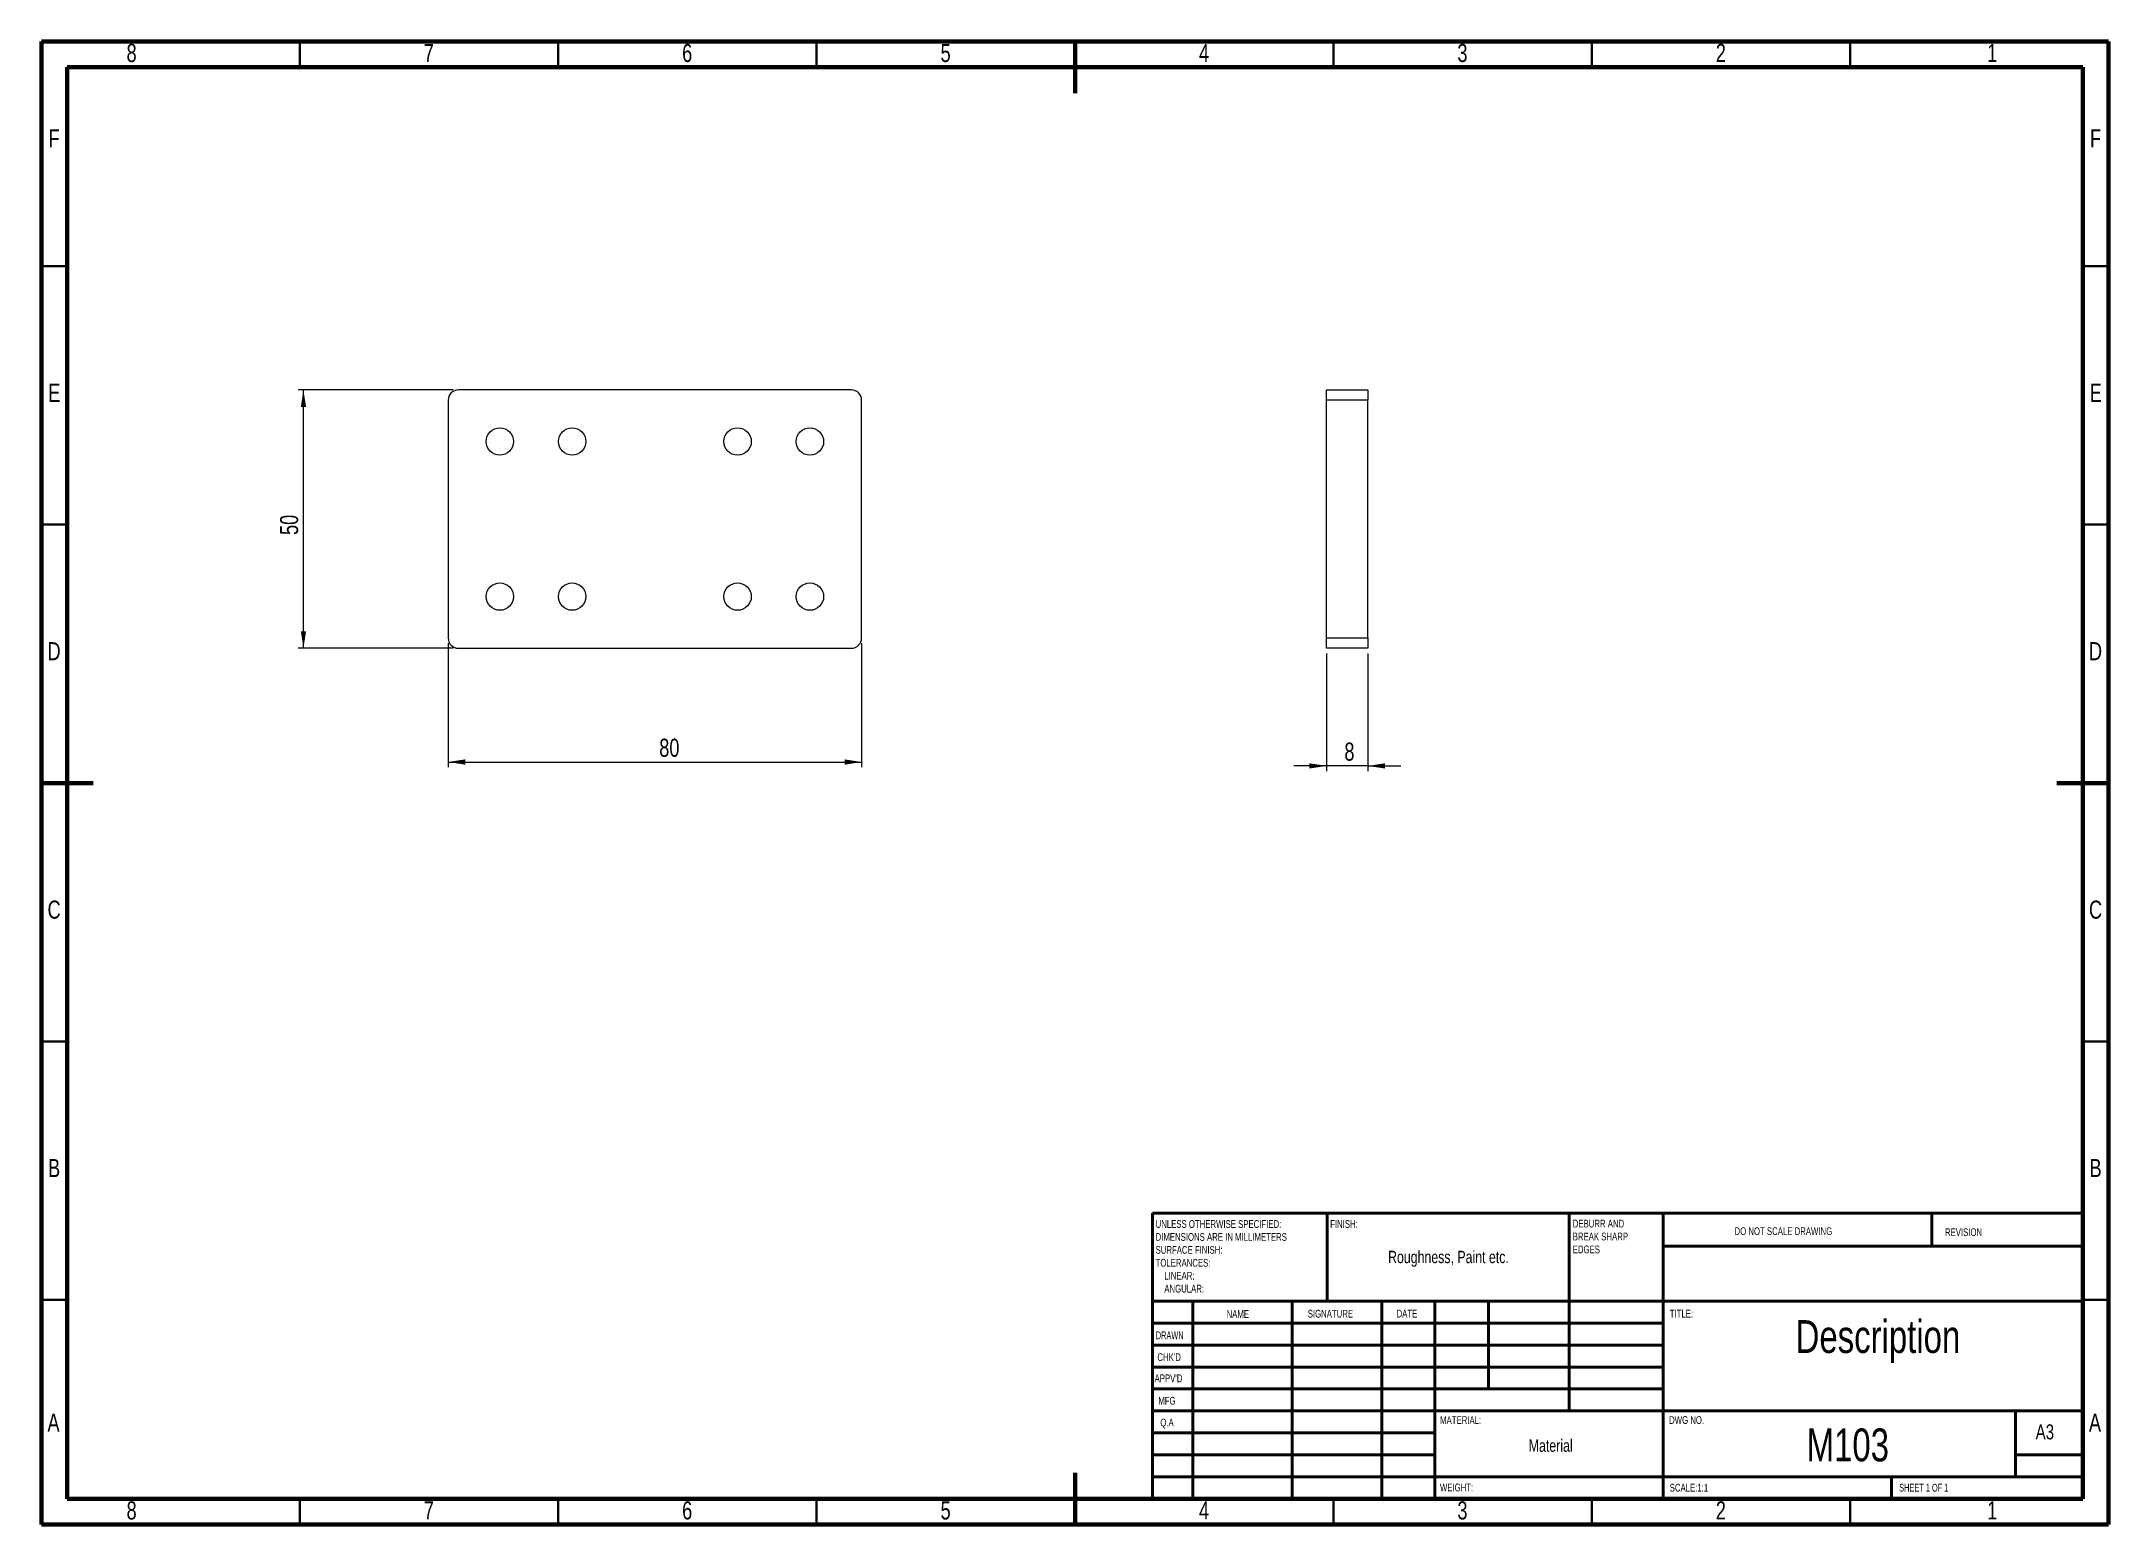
# Model space of a CAD drawing. Header units: millimetres. Extents: x 15 to 415, y 5 to 292.
import ezdxf

# ---------------------------------------------------------------- set-up
doc = ezdxf.new("R2010")
doc.units = ezdxf.units.MM
doc.styles.add('SLDTEXTSTYLE0', font='TXT', dxfattribs={"width": 0.75})
doc.styles.add('SLDTEXTSTYLE1', font='TXT', dxfattribs={"width": 0.686449})
doc.styles.add('SLDTEXTSTYLE2', font='TXT', dxfattribs={"width": 0.6875})
doc.dimstyles.new('SLDDIMSTYLE0', dxfattribs={"dimtxt": 3.5, "dimasz": 3.302, "dimexe": 0, "dimexo": 0.0625, "dimgap": 0.875, "dimtad": 1, "dimrnd": 1e-09, "dimzin": 12, "dimdsep": 46, "dimtxsty": 'SLDTEXTSTYLE0', "dimsah": 1, "dimcen": 0.09, "dimadec": 0, "dimazin": 3, "dimtfac": 1, "dimtofl": 0, "dimtmove": 0, "dimatfit": 3, "dimfxl": 0, "dimfrac": 2, "dimtolj": 1, "dimtzin": 12, "dimarcsym": 0})
doc.dimstyles.new('SLDDIMSTYLE1', dxfattribs={"dimtxt": 3.5, "dimasz": 3.302, "dimexe": 0, "dimexo": 0.0625, "dimgap": 0.875, "dimtad": 1, "dimrnd": 1e-09, "dimzin": 12, "dimdsep": 46, "dimtxsty": 'SLDTEXTSTYLE0', "dimsah": 1, "dimcen": 0.09, "dimadec": 0, "dimazin": 3, "dimtfac": 1, "dimtmove": 0, "dimatfit": 0, "dimfxl": 0, "dimfrac": 2, "dimtolj": 1, "dimtzin": 12, "dimarcsym": 0})

# ---------------------------------------------------------------- blocks, each defined once
blk = doc.blocks.new('SW_NOTE_0')
at = {"color": 0, "linetype": 'Continuous', "lineweight": 0, "char_height": 1.5, "attachment_point": 1, "style": 'SLDTEXTSTYLE0'}
for s, insert in [('UNLESS OTHERWISE SPECIFIED:', (0, 1.93)), ('SURFACE FINISH:', (0, -3.07)), ('DIMENSIONS ARE IN MILLIMETERS', (0, -0.57)), ('TOLERANCES:', (0, -5.57)), ('ANGULAR:', (1.69, -10.57)), ('LINEAR:', (1.69, -8.07))]:
    blk.add_mtext(s, dxfattribs=dict(at, insert=insert))
blk = doc.blocks.new('SW_NOTE_1')
at = {"color": 0, "linetype": 'Continuous', "lineweight": 0, "char_height": 1.5, "attachment_point": 1, "style": 'SLDTEXTSTYLE0'}
for s, insert in [('DEBURR AND', (0, 1.93)), ('BREAK SHARP', (0, -0.57)), ('EDGES', (0, -3.07))]:
    blk.add_mtext(s, dxfattribs=dict(at, insert=insert))
blk = doc.blocks.new('_D')
at = {"color": 7, "linetype": 'Continuous', "lineweight": 0}
for p, q in [((94.71, 224.56), (64.71, 224.56)), ((65.71, 174.56), (65.71, 224.56)), ((94.71, 174.56), (64.71, 174.56))]:
    blk.add_line(p, q, dxfattribs=at)
for points in [[(65.71, 224.56), (65.21, 221.26), (66.22, 221.26)], [(65.71, 174.56), (66.22, 177.86), (65.21, 177.86)]]:
    blk.add_solid(points, dxfattribs=at)
at = {"color": 7, "linetype": 'Continuous', "lineweight": 0, "insert": (61.2, 196.49), "char_height": 3.5, "attachment_point": 1, "rotation": 90, "style": 'SLDTEXTSTYLE0'}
blk.add_mtext('50', dxfattribs=at)
blk = doc.blocks.new('_D_1')
at = {"color": 7, "linetype": 'Continuous', "lineweight": 0}
for p, q in [((93.71, 175.56), (93.71, 151.56)), ((173.71, 175.56), (173.71, 151.56)), ((93.71, 152.56), (173.71, 152.56))]:
    blk.add_line(p, q, dxfattribs=at)
for points in [[(93.71, 152.56), (97.02, 152.05), (97.02, 153.07)], [(173.71, 152.56), (170.41, 153.07), (170.41, 152.05)]]:
    blk.add_solid(points, dxfattribs=at)
at = {"color": 7, "linetype": 'Continuous', "lineweight": 0, "insert": (134.56, 157.07), "char_height": 3.5, "attachment_point": 1, "style": 'SLDTEXTSTYLE0'}
blk.add_mtext('80', dxfattribs=at)
blk = doc.blocks.new('_D_2')
at = {"color": 7, "linetype": 'Continuous', "lineweight": 0}
for p, q in [((263.67, 173.56), (263.67, 150.81)), ((271.67, 173.56), (271.67, 150.81)), ((263.67, 151.81), (257.32, 151.81)), ((271.67, 151.81), (263.67, 151.81)), ((271.67, 151.81), (278.02, 151.81))]:
    blk.add_line(p, q, dxfattribs=at)
for points in [[(263.67, 151.81), (260.37, 152.31), (260.37, 151.3)], [(271.67, 151.81), (274.98, 151.3), (274.98, 152.31)]]:
    blk.add_solid(points, dxfattribs=at)
at = {"color": 7, "linetype": 'Continuous', "lineweight": 0, "insert": (267.12, 156.32), "char_height": 3.5, "attachment_point": 1, "style": 'SLDTEXTSTYLE0'}
blk.add_mtext('8', dxfattribs=at)

msp = doc.modelspace()

# ---------------------------------------------------------------- linework, layer by layer
at = {"color": 7, "linetype": 'Continuous', "lineweight": 60}
for p, q in [((15, 292), (415, 292)), ((15, 5), (15, 292)), ((215, 292), (215, 282)), ((415, 292), (415, 5)), ((20, 287), (410, 287)), ((20, 10), (20, 287)), ((410, 287), (410, 10)), ((15, 148.5), (25, 148.5)), ((415, 148.5), (405, 148.5)), ((410, 65.25), (410, 10)), ((215, 5), (215, 15)), ((410, 10), (20, 10)), ((410, 10), (222.8, 10)), ((415, 5), (15, 5))]:
    msp.add_line(p, q, dxfattribs=at)
at = {"color": 7, "linetype": 'Continuous', "lineweight": 30}
for p, q in [((65, 292), (65, 287)), ((115, 292), (115, 287)), ((165, 292), (165, 287)), ((265, 292), (265, 287)), ((315, 292), (315, 287)), ((365, 292), (365, 287)), ((15, 248.5), (20, 248.5)), ((415, 248.5), (410, 248.5)), ((15, 198.5), (20, 198.5)), ((415, 198.5), (410, 198.5)), ((15, 98.5), (20, 98.5)), ((415, 98.5), (410, 98.5)), ((15, 48.5), (20, 48.5)), ((415, 48.5), (410, 48.5)), ((65, 5), (65, 10)), ((115, 5), (115, 10)), ((165, 5), (165, 10)), ((265, 5), (265, 10)), ((315, 5), (315, 10)), ((365, 5), (365, 10))]:
    msp.add_line(p, q, dxfattribs=at)
at = {"color": 7, "linetype": 'Continuous', "lineweight": 15}
for p, q in [((171.714, 224.561), (95.714, 224.561)), ((263.674, 224.561), (271.674, 224.561)), ((263.674, 222.561), (263.674, 224.561)), ((271.674, 224.561), (271.674, 222.561)), ((93.714, 222.561), (93.714, 176.561)), ((173.714, 176.561), (173.714, 222.561)), ((271.674, 222.561), (263.674, 222.561)), ((263.674, 176.561), (263.674, 222.561)), ((271.674, 176.561), (271.674, 222.561)), ((263.674, 176.561), (271.674, 176.561)), ((263.674, 174.561), (263.674, 176.561)), ((271.674, 176.561), (271.674, 174.561)), ((95.714, 174.561), (171.714, 174.561)), ((271.674, 174.561), (263.674, 174.561))]:
    msp.add_line(p, q, dxfattribs=at)
at = {"color": 7, "linetype": 'Continuous', "lineweight": 40}
for p, q in [((230, 65.25), (410, 65.25)), ((230, 65.25), (230, 10)), ((263.8, 48.25), (263.8, 65.25)), ((310.6, 65.25), (310.6, 27)), ((328.8, 65.25), (328.8, 10)), ((380.8, 58.875), (380.8, 65.25)), ((410, 58.875), (328.8, 58.875)), ((410, 48.25), (230, 48.25)), ((237.8, 48.25), (237.8, 10)), ((256.991, 48.25), (256.991, 10)), ((274.399, 48.25), (274.399, 10)), ((284.6, 10), (284.6, 48.25)), ((295, 31.25), (295, 48.25)), ((328.8, 44), (230, 44)), ((328.8, 39.75), (230, 39.75)), ((328.8, 35.5), (230, 35.5)), ((328.8, 31.25), (230, 31.25)), ((284.6, 27), (230, 27)), ((284.6, 27), (410, 27)), ((397, 14.25), (397, 27)), ((284.6, 22.75), (230, 22.75)), ((284.6, 18.5), (230, 18.5)), ((410, 18.5), (397, 18.5)), ((230, 14.25), (410, 14.25)), ((373, 10), (373, 14.25))]:
    msp.add_line(p, q, dxfattribs=at)
at = {"color": 7, "linetype": 'Continuous', "lineweight": 15}
for centre in [(103.714, 214.561), (117.714, 214.561), (149.714, 214.561), (163.714, 214.561), (103.714, 184.561), (117.714, 184.561), (149.714, 184.561), (163.714, 184.561)]:
    msp.add_circle(centre, 2.65, dxfattribs=at)
for centre, start, end in [((95.714, 222.561), 90, 180), ((171.714, 222.561), 0, 90), ((95.714, 176.561), 180, 270), ((171.714, 176.561), 270, 0)]:
    msp.add_arc(centre, 2, start, end, dxfattribs=at)

# ---------------------------------------------------------------- block references
at = {"color": 7, "linetype": 'Continuous', "lineweight": 0}
for name, p in [('SW_NOTE_1', (311.309, 62.069)), ('SW_NOTE_0', (230.594, 61.987))]:
    msp.add_blockref(name, p, dxfattribs=at)

# ---------------------------------------------------------------- texts
for s, insert, char_height, attachment_point, style in [('8', (32.465, 291.5), 3.5, 2, 'SLDTEXTSTYLE0'), ('7', (89.965, 291.5), 3.5, 2, 'SLDTEXTSTYLE0'), ('6', (139.965, 291.5), 3.5, 2, 'SLDTEXTSTYLE0'), ('5', (189.965, 291.5), 3.5, 2, 'SLDTEXTSTYLE0'), ('4', (239.965, 291.5), 3.5, 2, 'SLDTEXTSTYLE0'), ('3', (289.965, 291.5), 3.5, 2, 'SLDTEXTSTYLE0'), ('2', (339.965, 291.5), 3.5, 2, 'SLDTEXTSTYLE0'), ('1', (392.465, 291.5), 3.5, 2, 'SLDTEXTSTYLE0'), ('F', (17.464, 275), 3.5, 2, 'SLDTEXTSTYLE0'), ('F', (412.464, 275), 3.5, 2, 'SLDTEXTSTYLE0'), ('E', (17.506, 225.75), 3.5, 2, 'SLDTEXTSTYLE0'), ('E', (412.506, 225.75), 3.5, 2, 'SLDTEXTSTYLE0'), ('D', (17.46, 175.75), 3.5, 2, 'SLDTEXTSTYLE0'), ('D', (412.46, 175.75), 3.5, 2, 'SLDTEXTSTYLE0'), ('C', (17.464, 125.75), 3.5, 2, 'SLDTEXTSTYLE0'), ('C', (412.464, 125.75), 3.5, 2, 'SLDTEXTSTYLE0'), ('B', (17.473, 75.75), 3.5, 2, 'SLDTEXTSTYLE0'), ('B', (412.473, 75.75), 3.5, 2, 'SLDTEXTSTYLE0'), ('FINISH:', (264.371, 63.919), 1.5, 1, 'SLDTEXTSTYLE0'), ('DO NOT SCALE DRAWING', (342.615, 62.533), 1.5, 1, 'SLDTEXTSTYLE0'), ('REVISION', (383.328, 62.335), 1.5, 1, 'SLDTEXTSTYLE0'), ('Roughness, Paint etc.', (287.26, 57.981), 2.38125, 2, 'SLDTEXTSTYLE0'), ('NAME', (244.322, 46.501), 1.5, 1, 'SLDTEXTSTYLE0'), ('SIGNATURE', (260.034, 46.562), 1.5, 1, 'SLDTEXTSTYLE0'), ('DATE', (277.215, 46.576), 1.5, 1, 'SLDTEXTSTYLE0'), ('TITLE:', (330.09, 46.576), 1.5, 1, 'SLDTEXTSTYLE0'), ('Description', (370.359, 44.572), 6.35, 2, 'SLDTEXTSTYLE0'), ('DRAWN', (230.643, 42.385), 1.5, 1, 'SLDTEXTSTYLE1'), ("CHK'D", (230.939, 38.162), 1.5, 1, 'SLDTEXTSTYLE0'), ("APPV'D", (230.402, 34.066), 1.5, 1, 'SLDTEXTSTYLE0'), ('MFG', (231.124, 29.716), 1.5, 1, 'SLDTEXTSTYLE0'), ('A', (17.36, 26.5), 3.5, 2, 'SLDTEXTSTYLE0'), ('Q.A', (231.509, 25.505), 1.5, 1, 'SLDTEXTSTYLE0'), ('MATERIAL:', (285.646, 25.986), 1.5, 1, 'SLDTEXTSTYLE0'), ('DWG NO.', (329.953, 25.986), 1.5, 1, 'SLDTEXTSTYLE0'), ('A3', (400.871, 24.406), 2.9104, 1, 'SLDTEXTSTYLE0'), ('A', (412.36, 26.5), 3.5, 2, 'SLDTEXTSTYLE0'), ('Material', (307.047, 21.486), 2.3813, 2, 'SLDTEXTSTYLE0'), ('M103', (364.537, 23.607), 6.35, 2, 'SLDTEXTSTYLE0'), ('WEIGHT:', (285.618, 12.949), 1.4986, 1, 'SLDTEXTSTYLE0'), ('SCALE:1:1', (330.074, 12.9), 1.5, 1, 'SLDTEXTSTYLE0'), ('SHEET 1 OF 1', (374.478, 12.9), 1.5, 1, 'SLDTEXTSTYLE2'), ('8', (32.465, 9.5), 3.5, 2, 'SLDTEXTSTYLE0'), ('7', (89.965, 9.5), 3.5, 2, 'SLDTEXTSTYLE0'), ('6', (139.965, 9.5), 3.5, 2, 'SLDTEXTSTYLE0'), ('5', (189.965, 9.5), 3.5, 2, 'SLDTEXTSTYLE0'), ('4', (239.965, 9.5), 3.5, 2, 'SLDTEXTSTYLE0'), ('3', (289.965, 9.5), 3.5, 2, 'SLDTEXTSTYLE0'), ('2', (339.965, 9.5), 3.5, 2, 'SLDTEXTSTYLE0'), ('1', (392.465, 9.5), 3.5, 2, 'SLDTEXTSTYLE0')]:
    msp.add_mtext(s, dxfattribs=dict(at, insert=insert, char_height=char_height, attachment_point=attachment_point, style=style))

# ---------------------------------------------------------------- dimensions: what is measured, and where the dimension line sits
dim = msp.add_linear_dim(base=(65.714, 224.561), p1=(95.714, 174.561), p2=(95.714, 224.561), angle=90, dimstyle='SLDDIMSTYLE0', dxfattribs=at)
dim.commit()
dim.dimension.update_dxf_attribs({"geometry": '_D', "text_midpoint": (65.714, 199.072), "dimtype": 160})
for base, p1, p2, dimstyle, picture, middle in [((173.714, 152.561), (93.714, 176.561), (173.714, 176.561), 'SLDDIMSTYLE0', '_D_1', (137.143, 152.561)), ((263.674, 151.806), (271.674, 174.561), (263.674, 174.561), 'SLDDIMSTYLE1', '_D_2', (268.408, 151.806))]:
    dim = msp.add_linear_dim(base=base, p1=p1, p2=p2, dimstyle=dimstyle, dxfattribs=at)
    dim.commit()
    dim.dimension.update_dxf_attribs({"geometry": picture, "text_midpoint": middle, "dimtype": 160})

doc.saveas('drawing.dxf')
